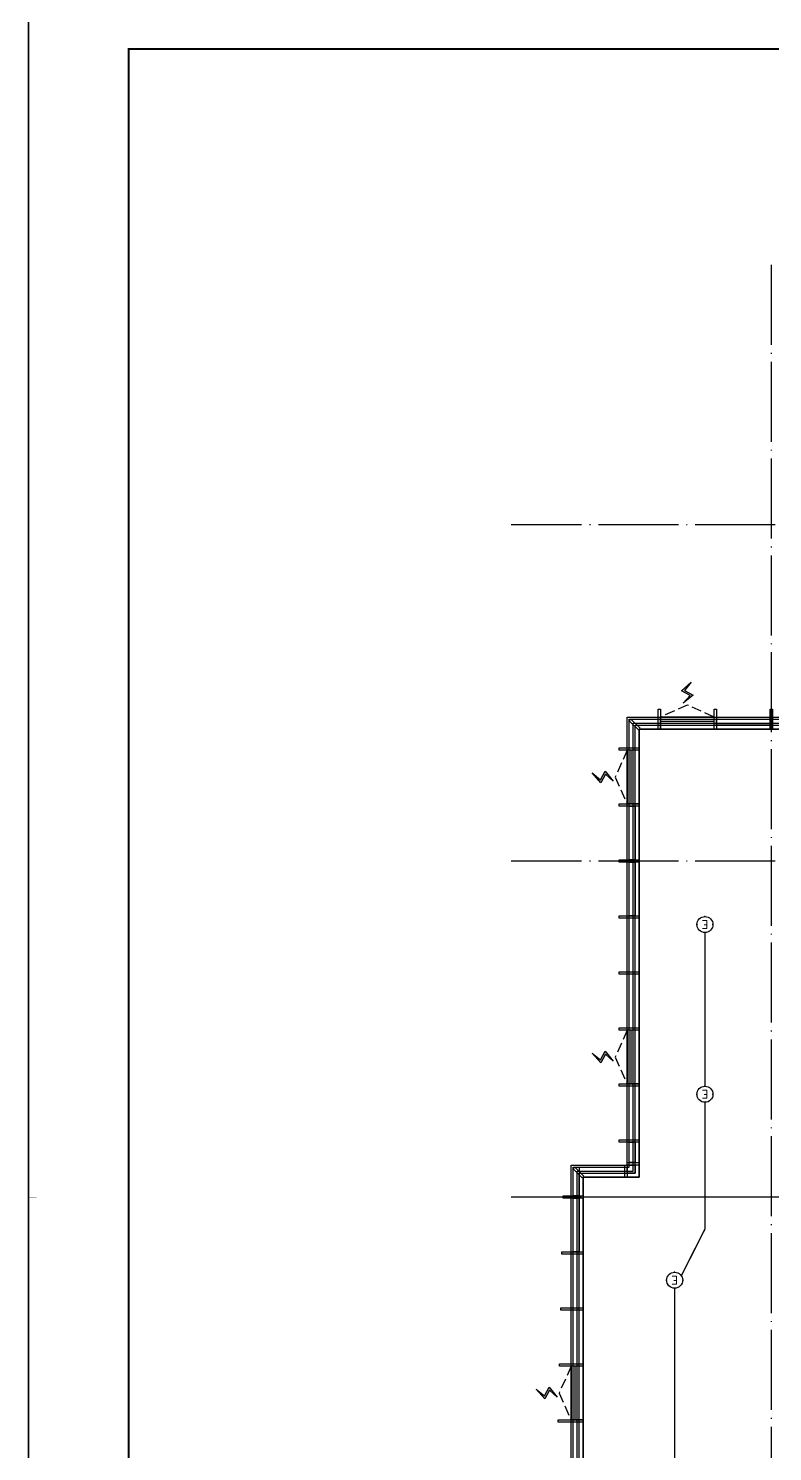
# Model space of a CAD drawing. Extents: x -292644 to 261407, y -12902 to 435090.
# Drawn here: x 93204 to 111787, y 69839 to 105411 of the extents above; entities that cross this region are included whole.
import ezdxf
from ezdxf.enums import TextEntityAlignment as Align
from ezdxf.xclip import XClip

# ---------------------------------------------------------------- set-up
doc = ezdxf.new("R2010")
doc.units = 0
doc.header["$LTSCALE"] = 1000
doc.header["$MEASUREMENT"] = 0
for name, pattern in [('104-10 轴网$0$DOTE', [2.42, 2, -0.2, 0.02, -0.2]), ('8#楼幕墙$0$109-34 轴网$0$L1$0$$AUDIT_BAD_LTYPE1', [0]), ('8#楼幕墙$0$DASH', [0.35, 0.25, -0.1]), ('DASH', [0.35, 0.25, -0.1]), ('X-104 8#10#平面_t3$0$109-34 轴网$0$L1$0$$AUDIT_BAD_LTYPE1', [0]), ('X-104 8#10#平面_t3$0$DASH', [0.35, 0.25, -0.1])]:
    doc.linetypes.add(name, pattern=pattern)
doc.layers.get('0').update_dxf_attribs({"linetype": 'CONTINUOUS'})
doc.layers.get('Defpoints').update_dxf_attribs({"linetype": 'CONTINUOUS'})
for name, color, linetype in [('104-10 轴网$0$A_AXIS-轴线', 36, '104-10 轴网$0$DOTE'), ('8#楼幕墙$0$04-电动窗', 1, 'CONTINUOUS'), ('8#楼幕墙$0$A-C_玻璃幕墙', 140, 'CONTINUOUS'), ('8#楼幕墙$0$A-C_窗b', 191, 'CONTINUOUS'), ('8#楼幕墙$0$A-TECH_结构', 21, 'CONTINUOUS'), ('EQUIP-照明', 3, 'CONTINUOUS'), ('WIRE-应急', 2, 'DASH'), ('X-104 8#10#平面_t3$0$A-SUR_看线', 231, 'CONTINUOUS'), ('X-104 8#10#平面_t3$0$A-TECH_结构', 21, 'CONTINUOUS')]:
    doc.layers.add(name, color=color, linetype=linetype)
doc.layers.add('8#楼幕墙$0$04-不打印_辅助线', color=165, linetype='CONTINUOUS', plot=False)
doc.layers.add('X-104 8#10#平面_t3$0$04-不打印_辅助线', color=165, linetype='CONTINUOUS', plot=False)
doc.layers.add('X-104 8#10#平面_t3$0$000套内', color=226, linetype='CONTINUOUS', lineweight=30, plot=False)
doc.styles.add('_TEL_DIM', font='SIMPLEX', dxfattribs={"width": 0.7, "height": 3.5, "bigfont": 'HZTXT'})
doc.styles.get("Standard").update_dxf_attribs({"font": 'gbenor.shx', "bigfont": 'gbcbig.shx'})

# ---------------------------------------------------------------- blocks, each defined once
blk = doc.blocks.new('104-10 轴网')
at = {"layer": '104-10 轴网$0$A_AXIS-轴线', "linetype": '104-10 轴网$0$DOTE'}
for p, q in [((120430, 40100), (120430, -6500)), ((168930, 33600), (113930, 33600)), ((168930, 25200), (113930, 25200)), ((168930, 16800), (113930, 16800))]:
    blk.add_line(p, q, dxfattribs=at)
at = {"layer": 'Defpoints'}
blk.add_lwpolyline([(104380, 45500), (178480, 45500), (178480, -11900), (104380, -11900)], close=True, dxfattribs=at)
blk = doc.blocks.new('图框-A1')
for points, const_width in [([(0, 0), (841, 0), (841, 594), (0, 594)], 0.05), ([(766, 584), (25, 584), (25, 10), (766, 10)], 0.5)]:
    blk.add_lwpolyline(points, close=True, dxfattribs=dict(const_width=const_width))
at = {"const_width": 0.05}
blk.add_lwpolyline([(0, 297), (2, 297)], dxfattribs=at)
blk = doc.blocks.new('X-104 8#10#平面_t3$0$fdhggh')
at = {"layer": 'X-104 8#10#平面_t3$0$A-TECH_结构', "linetype": 'X-104 8#10#平面_t3$0$109-34 轴网$0$L1$0$$AUDIT_BAD_LTYPE1'}
blk.add_lwpolyline([(42500, 87900), (42500, 97700), (24700, 97700), (24700, 96300), (13500, 96300), (13500, 89300), (7900, 89300), (7900, 87900), (-3300, 87900), (-3300, 76700), (-4700, 76700), (-4700, 56100), (8900, 56100), (8900, 58900), (20100, 58900), (20100, 71500), (27100, 71500), (27100, 75700), (33100, 75700), (33100, 72900), (45300, 72900), (45300, 87900)], close=True, dxfattribs=at)
blk = doc.blocks.new('104-8910 结构')
at = {"layer": 'Defpoints'}
blk.add_lwpolyline([(-19000, -118200), (61000, -118200), (61000, 41800), (-19000, 41800)], close=True, dxfattribs=at)
blk = doc.blocks.new('8#楼幕墙$0$ii')
blk.add_lwpolyline([(-1340, 0), (0, 0), (0, -150), (-1340, -150)], close=True)
blk = doc.blocks.new('8#楼幕墙$0$$TCHSYS$WIN2D')
for p, q in [((-0.5, 0.5), (0.5, 0.5)), ((-0.5, 0.5), (-0.5, -0.5)), ((0.5, 0.5), (0.5, -0.5)), ((0.5, 0.167), (-0.5, 0.167)), ((0.5, -0.167), (-0.5, -0.167)), ((-0.5, -0.5), (0.5, -0.5))]:
    blk.add_line(p, q)
blk = doc.blocks.new('8#楼幕墙$0$开启扇')
at = {"layer": '8#楼幕墙$0$04-电动窗'}
h = blk.add_hatch(color=1, dxfattribs=at)
h.dxf.hatch_style = 1
h.paths.add_polyline_path([(771, 399), (600, 588), (817, 705), (569, 925), (738, 715), (521, 598)])
at = {"linetype": '8#楼幕墙$0$DASH'}
blk.add_lwpolyline([(0, 50), (670, 350), (1340, 50)], dxfattribs=at)
at = {"layer": '8#楼幕墙$0$04-电动窗', "color": 1}
blk.add_lwpolyline([(771, 399), (600, 588), (817, 705), (569, 925), (738, 715), (521, 598), (771, 399)], close=True, dxfattribs=at)
at = {"xscale": -1340, "yscale": 300, "zscale": 1340, "rotation": 180}
blk.add_blockref('8#楼幕墙$0$$TCHSYS$WIN2D', (670, -100), dxfattribs=at)
blk = doc.blocks.new('*U5094')
blk.add_lwpolyline([(510, 0), (0, 0), (0, 150), (510, 150)], close=True)
blk = doc.blocks.new('*U5095')
blk.add_lwpolyline([(720, 0), (0, 0), (0, 150), (720, 150)], close=True)
blk = doc.blocks.new('8#楼幕墙$0$A$C13E80662')
for points in [[(150, 150), (150, 200), (0, 200), (0, 0), (150, 0)], [(150, 0), (200, 0), (200, 150), (150, 150)]]:
    blk.add_lwpolyline(points)
blk = doc.blocks.new('8#楼幕墙')
at = {"layer": '8#楼幕墙$0$04-不打印_辅助线'}
blk.add_lwpolyline([(-18550, 46500), (65550, 46500), (65550, 105900), (-18550, 105900)], close=True, dxfattribs=at)
at = {"layer": '8#楼幕墙$0$A-C_玻璃幕墙'}
for points in [[(-3600, 88200), (7600, 88200), (7600, 89600), (13200, 89600), (13200, 96600), (24400, 96600), (24400, 98000), (42800, 98000), (42800, 88200), (45600, 88200), (45600, 72600), (32800, 72600), (32800, 75400), (27400, 75400), (27400, 71200), (20400, 71200), (20400, 58600), (9200, 58600), (9200, 55800), (-5000, 55800), (-5000, 77000), (-3600, 77000)], [(-3550, 88150), (7650, 88150), (7650, 89550), (13250, 89550), (13250, 96550), (24450, 96550), (24450, 97950), (42750, 97950), (42750, 88150), (45550, 88150), (45550, 72650), (32850, 72650), (32850, 75450), (27350, 75450), (27350, 71250), (20350, 71250), (20350, 58650), (9150, 58650), (9150, 55850), (-4950, 55850), (-4950, 76950), (-3550, 76950)], [(-3400, 88000), (7800, 88000), (7800, 89400), (13400, 89400), (13400, 96400), (24600, 96400), (24600, 97800), (42600, 97800), (42600, 88000), (45400, 88000), (45400, 72800), (33000, 72800), (33000, 75600), (27200, 75600), (27200, 71400), (20200, 71400), (20200, 58800), (9000, 58800), (9000, 56000), (-4800, 56000), (-4800, 76800), (-3400, 76800)], [(-2770, 87900), (-2830, 87900), (-2830, 88400), (-2770, 88400)], [(-1370, 87900), (-1430, 87900), (-1430, 88400), (-1370, 88400)], [(30, 87900), (-30, 87900), (-30, 88400), (30, 88400)], [(-3279, 87921), (-3321, 87879), (-3550, 88108), (-3508, 88150)], [(-3800, 87370), (-3800, 87430), (-3300, 87430), (-3300, 87370)], [(-3800, 87370), (-3800, 87430), (-3300, 87430), (-3300, 87370)], [(-3800, 85970), (-3800, 86030), (-3300, 86030), (-3300, 85970)], [(-3800, 84570), (-3800, 84630), (-3300, 84630), (-3300, 84570)], [(-3800, 83170), (-3800, 83230), (-3300, 83230), (-3300, 83170)], [(-3800, 81770), (-3800, 81830), (-3300, 81830), (-3300, 81770)], [(-3800, 80370), (-3800, 80430), (-3300, 80430), (-3300, 80370)], [(-3800, 78970), (-3800, 79030), (-3300, 79030), (-3300, 78970)], [(-3800, 77570), (-3800, 77630), (-3300, 77630), (-3300, 77570)], [(-4679, 76721), (-4721, 76679), (-4950, 76908), (-4908, 76950)], [(-3660, 77000), (-3600, 77000), (-3600, 76700), (-3660, 76700)], [(-3600, 77000), (-3600, 77060), (-3300, 77060), (-3300, 77000)], [(-5200, 76170), (-5200, 76230), (-4700, 76230), (-4700, 76170)], [(-5230, 74770), (-5230, 74830), (-4700, 74830), (-4700, 74770)], [(-5260, 73370), (-5260, 73430), (-4700, 73430), (-4700, 73370)], [(-5290, 71970), (-5290, 72030), (-4700, 72030), (-4700, 71970)], [(-5320, 70570), (-5320, 70630), (-4700, 70630), (-4700, 70570)]]:
    blk.add_lwpolyline(points, close=True, dxfattribs=at)
at = {"layer": '8#楼幕墙$0$A-TECH_结构'}
blk.add_lwpolyline([(-3300, 87900), (7900, 87900), (7900, 89300), (13500, 89300), (13500, 96300), (24700, 96300), (24700, 97700), (42500, 97700), (42500, 87900), (45300, 87900), (45300, 72900), (33100, 72900), (33100, 75700), (27100, 75700), (27100, 71500), (20100, 71500), (20100, 58900), (8900, 58900), (8900, 56100), (-4700, 56100), (-4700, 76700), (-3300, 76700)], close=True, dxfattribs=at)
at = {"layer": '8#楼幕墙$0$A-C_玻璃幕墙', "linetype": '8#楼幕墙$0$109-34 轴网$0$L1$0$$AUDIT_BAD_LTYPE1', "xscale": -1}
blk.add_blockref('8#楼幕墙$0$开启扇', (-1430, 88150), dxfattribs=at)
at = {"layer": '8#楼幕墙$0$A-C_玻璃幕墙'}
blk.add_blockref('8#楼幕墙$0$ii', (-30, 88150), dxfattribs=at)
at = {"layer": '8#楼幕墙$0$A-C_玻璃幕墙', "linetype": '8#楼幕墙$0$109-34 轴网$0$L1$0$$AUDIT_BAD_LTYPE1', "xscale": -1, "rotation": 90}
for p in [(-3550, 87370), (-4950, 71970)]:
    blk.add_blockref('8#楼幕墙$0$开启扇', p, dxfattribs=at)
at = {"layer": '8#楼幕墙$0$A-C_玻璃幕墙'}
for name, p, rotation in [('8#楼幕墙$0$ii', (-3550, 85970), 90), ('8#楼幕墙$0$ii', (-3550, 84570), 90), ('*U5094', (-3550, 77570), 270), ('*U5095', (-4950, 76950), 270), ('8#楼幕墙$0$ii', (-4950, 76170), 90)]:
    blk.add_blockref(name, p, dxfattribs=dict(at, rotation=rotation))
at = {"layer": '8#楼幕墙$0$A-C_玻璃幕墙', "xscale": -1}
blk.add_blockref('8#楼幕墙$0$A$C13E80662', (-3400, 76800), dxfattribs=at)
at = {"layer": '8#楼幕墙$0$A-C_窗b', "color": 4, "linetype": '8#楼幕墙$0$109-34 轴网$0$L1$0$$AUDIT_BAD_LTYPE1', "xscale": -1, "rotation": 90}
blk.add_blockref('8#楼幕墙$0$开启扇', (-3550, 80370), dxfattribs=at)
blk = doc.blocks.new('X-104 8#10#平面_t3')
at = {"linetype": 'X-104 8#10#平面_t3$0$109-34 轴网$0$L1$0$$AUDIT_BAD_LTYPE1'}
blk.add_lwpolyline([(177307, 105900), (177307, 46500), (93207, 46500), (93207, 105900)], close=True, dxfattribs=at)
at = {"layer": 'X-104 8#10#平面_t3$0$000套内'}
blk.add_lwpolyline([(120157, 88050), (120157, 84250), (120057, 84250), (120057, 81450), (121707, 81450), (121707, 72100), (128807, 72100), (128807, 71400), (132007, 71400), (132007, 58750), (120807, 58750), (120807, 55950), (106907, 55950), (106907, 71500), (106907, 76850), (108307, 76850), (108307, 88050)], close=True, dxfattribs=at)
at = {"layer": 'X-104 8#10#平面_t3$0$04-不打印_辅助线', "linetype": 'X-104 8#10#平面_t3$0$109-34 轴网$0$L1$0$$AUDIT_BAD_LTYPE1'}
blk.add_lwpolyline([(177307, 46500), (93207, 46500), (93207, 105900), (177307, 105900)], close=True, dxfattribs=at)
at = {"layer": 'X-104 8#10#平面_t3$0$A-SUR_看线', "linetype": 'X-104 8#10#平面_t3$0$DASH', "ltscale": 2, "const_width": 30}
blk.add_lwpolyline([(107057, 76200), (121607, 76200)], dxfattribs=at)
at = {"linetype": 'X-104 8#10#平面_t3$0$109-34 轴网$0$L1$0$$AUDIT_BAD_LTYPE1'}
ref = blk.add_blockref('8#楼幕墙', (111757, 0), dxfattribs=at)
XClip(ref).set_block_clipping_path([(-18549.9999999995, -12899.9999999999), (65550.0000000003, 284100.0000000003)])
blk.add_blockref('X-104 8#10#平面_t3$0$fdhggh', (111757, 0), dxfattribs=at)
at = {"xscale": 100, "yscale": 100, "zscale": 100}
blk.add_blockref('图框-A1', (93207, 46500), dxfattribs=at)
at = {"linetype": 'X-104 8#10#平面_t3$0$109-34 轴网$0$L1$0$$AUDIT_BAD_LTYPE1'}
ref = blk.add_blockref('104-10 轴网', (-8673, 59400), dxfattribs=at)
XClip(ref).set_block_clipping_path([(104379.5977508624, -11900), (178479.5977508624, 45500)])
ref = blk.add_blockref('104-8910 结构', (153887, -13300), dxfattribs=dict(at, rotation=180))
XClip(ref).set_block_clipping_path([(-15919.9999999996, -118200.0000000001), (58180.0000000003, -60800.0000000001)])
blk = doc.blocks.new('$equip$00001147')
blk.add_circle((0, 0), 0.5)
at = {"flags": 9}
blk.add_attdef('A', (0, 0), '', height=0.00002, dxfattribs=at)
blk = doc.blocks.new('$equip_U$00000361(HT0843)')
for p in [(-0.5, 0), (0, 0.5), (0.5, 0), (0, -0.5)]:
    blk.add_point(p)
blk.add_blockref('$equip$00001147', (0, 0))
at = {"color": 7, "style": '_TEL_DIM'}
blk.add_attdef('$TEXT$', text='', height=0.5, dxfattribs=at).set_placement((0, 0), align=Align.MIDDLE_CENTER)
at = {"color": 7, "style": '_TEL_DIM', "flags": 1}
for tag in ['A', 'REMARK']:
    blk.add_attdef(tag, text='', height=0.000025, dxfattribs=at).set_placement((0, 0), align=Align.MIDDLE_CENTER)

msp = doc.modelspace()

# ---------------------------------------------------------------- linework, layer by layer
at = {"layer": 'WIRE-应急', "linetype": 'DASH', "const_width": 35}
for points in [[(110100, 78969), (110100, 82813)], [(110100, 78569), (110100, 75401)], [(110100, 75401), (109509, 74233)], [(109343, 69678), (109343, 73922)]]:
    msp.add_lwpolyline(points, dxfattribs=at)

# ---------------------------------------------------------------- block references
msp.add_blockref('X-104 8#10#平面_t3', (0, 0))
at = {"layer": 'EQUIP-照明', "xscale": 400, "yscale": 400, "zscale": 400, "rotation": 180}
for p in [(110100, 83013), (110100, 78769), (109343, 74122)]:
    msp.add_blockref('$equip_U$00000361(HT0843)', p, dxfattribs=at).add_auto_attribs({'$TEXT$': 'E'})

doc.saveas('drawing.dxf')
